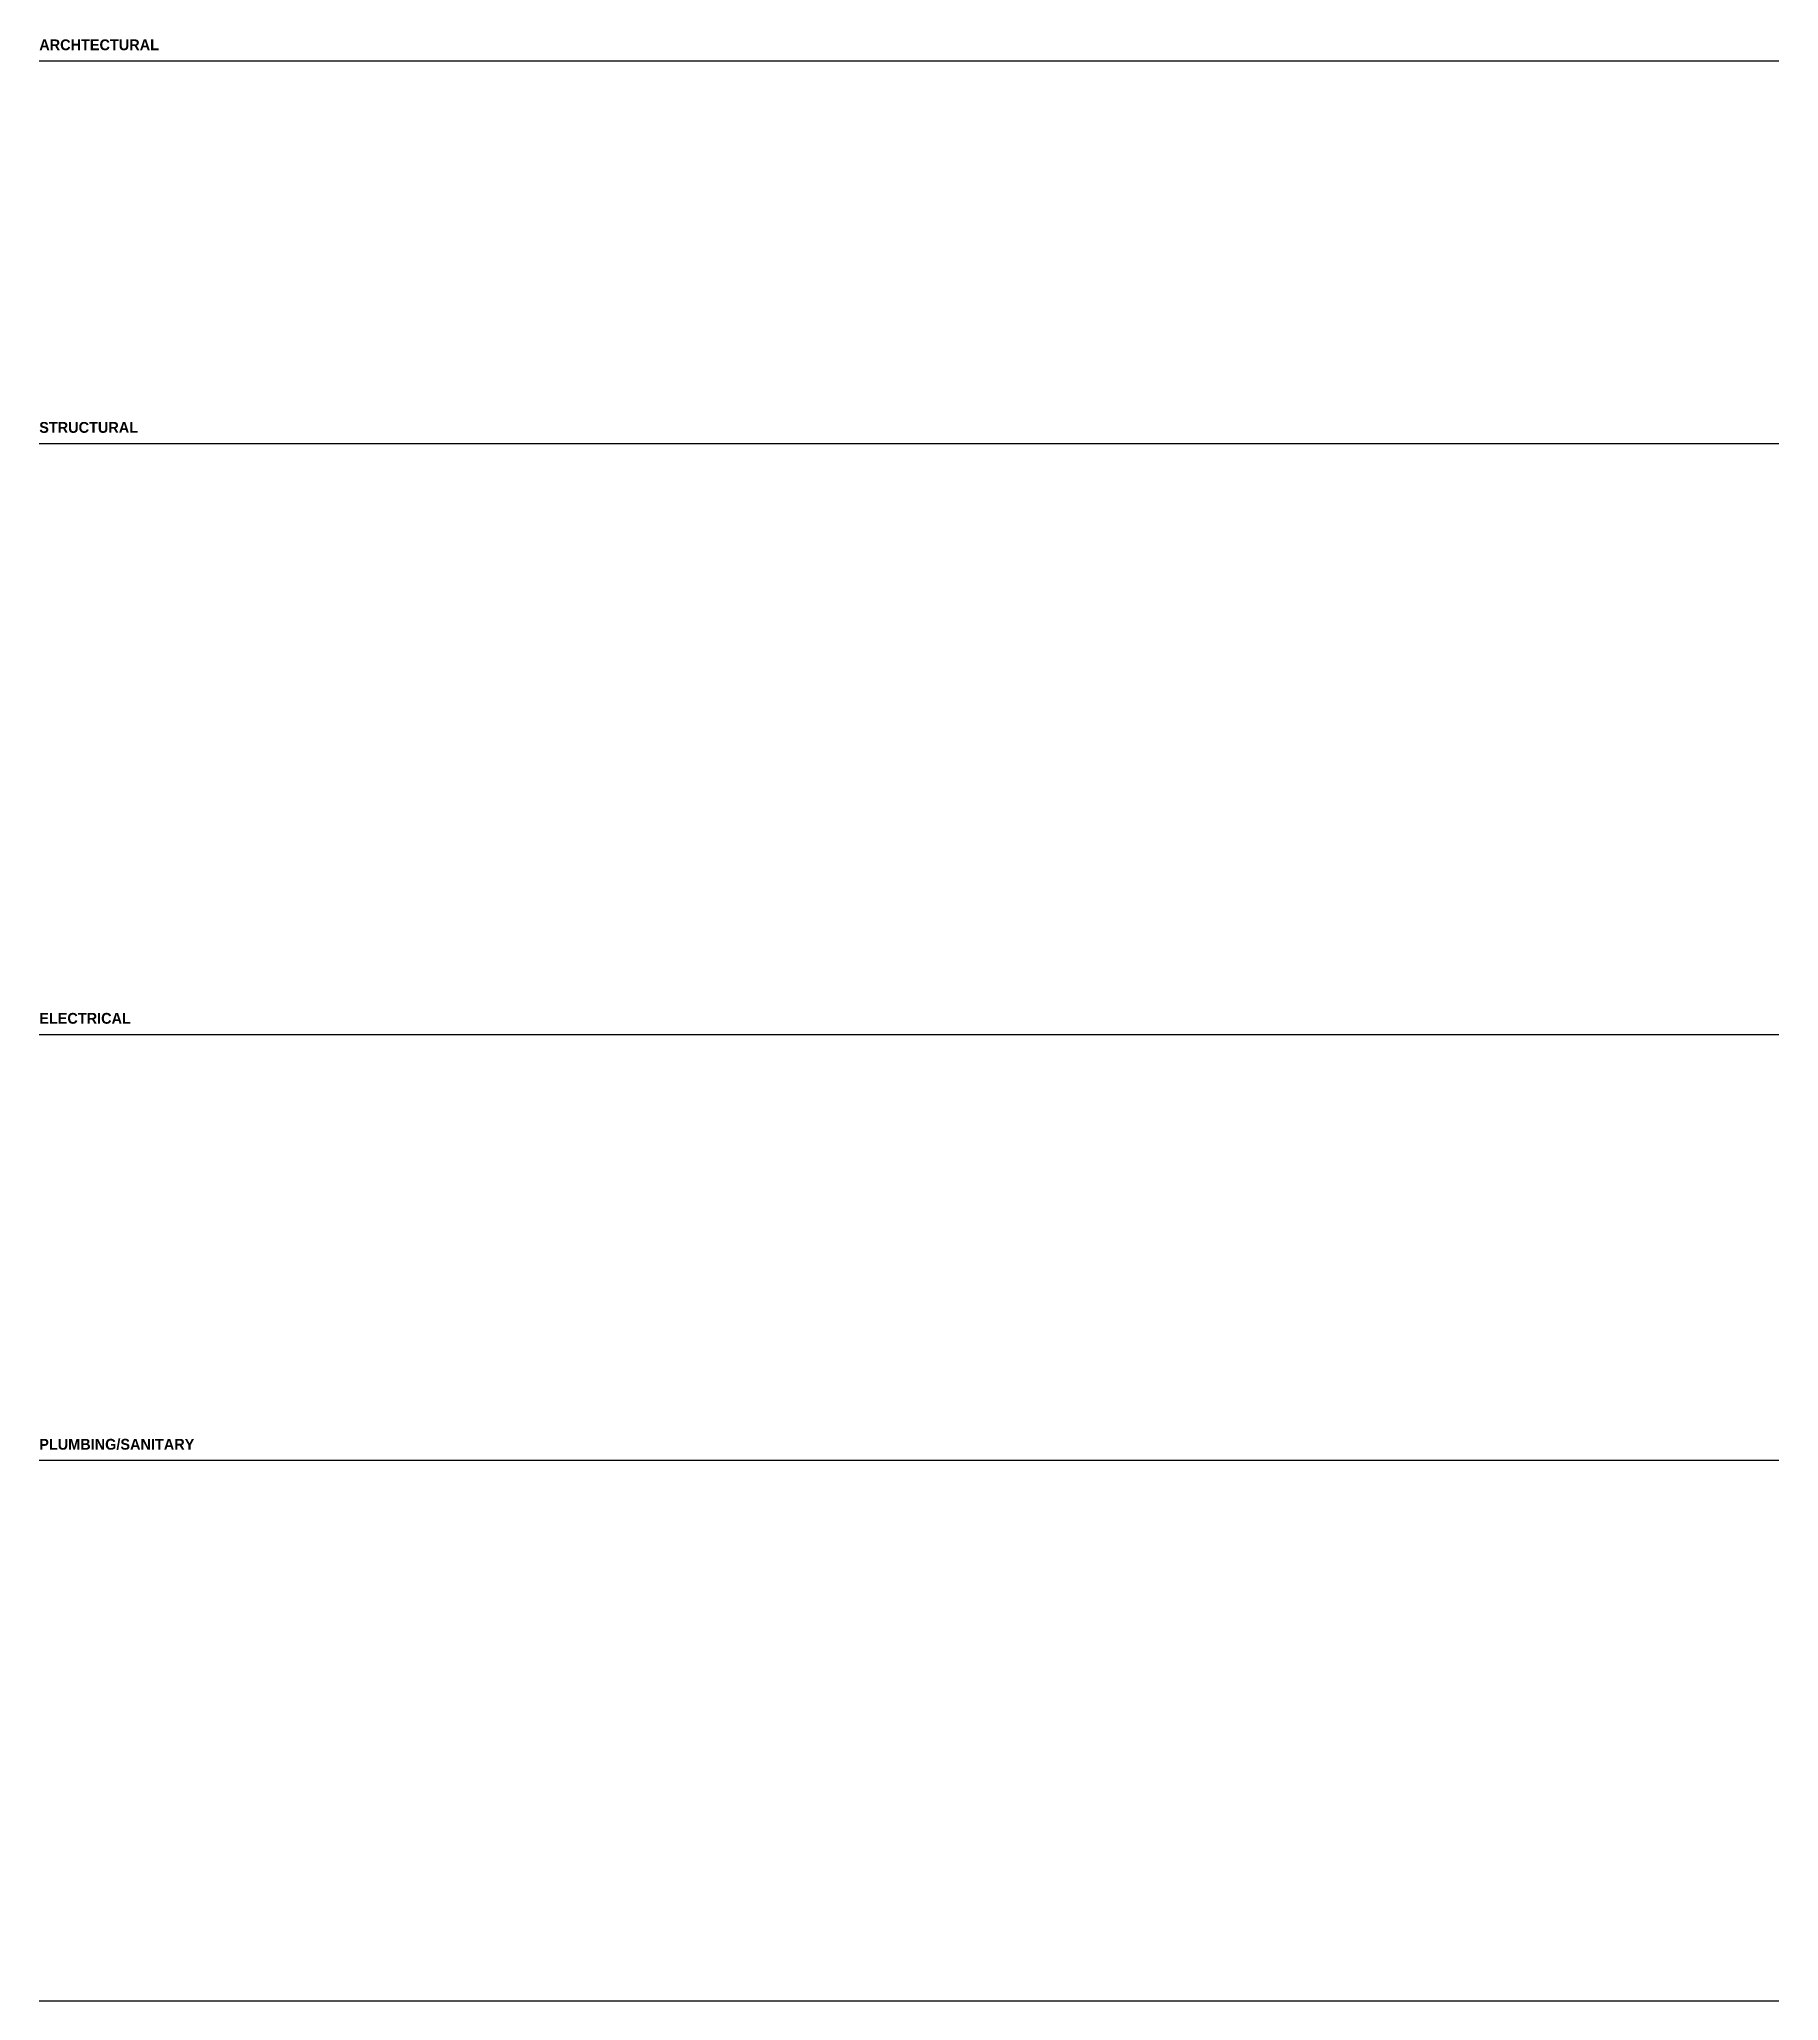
# Model space of a CAD drawing. Header units: millimetres. Extents: x 0 to 450247, y 74619 to 582472.
import ezdxf

# ---------------------------------------------------------------- set-up
doc = ezdxf.new("R2010")
doc.units = ezdxf.units.MM
doc.styles.add('Century Bold', font='GOTHICB.TTF')

msp = doc.modelspace()

# ---------------------------------------------------------------- linework, layer by layer
at = {"layer": 'Defpoints', "color": 8}
for p, q in [((0, 576879), (450247, 576879)), ((0, 477818), (450247, 477818)), ((0, 324826), (450247, 324826)), ((0, 214546), (450247, 214546)), ((0, 74619), (450247, 74619))]:
    msp.add_line(p, q, dxfattribs=at)

# ---------------------------------------------------------------- texts
at = {"layer": 'Defpoints', "color": 1, "style": 'Century Bold'}
for s, p in [('ARCHTECTURAL', (0, 579631)), ('STRUCTURAL', (0, 480570)), ('ELECTRICAL', (0, 327577)), ('PLUMBING/SANITARY', (0, 217298))]:
    msp.add_text(s, height=2800, dxfattribs=at).set_placement(p)

doc.saveas('drawing.dxf')
